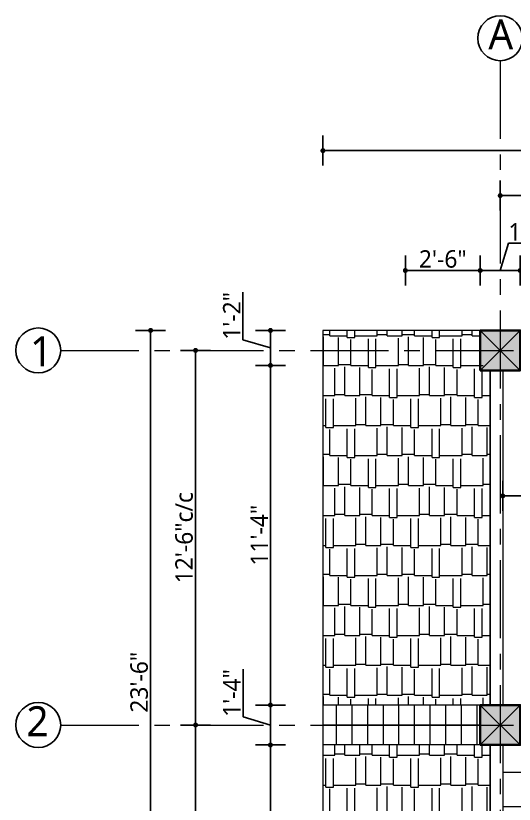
# Model space of a CAD drawing. Header units: inches. Extents: x 17146 to 31738, y -8920 to -2452.
# Drawn here: x 27893.3 to 28092.9, y -5211.2 to -4895.5 of the extents above; entities that cross this region are included whole.
import ezdxf

# ---------------------------------------------------------------- set-up
doc = ezdxf.new("R2010")
doc.units = ezdxf.units.IN
doc.header["$LTSCALE"] = 25
doc.header["$MEASUREMENT"] = 0
doc.header["$PDMODE"] = 3
doc.linetypes.add('CENTER', pattern=[2, 1.25, -0.25, 0.25, -0.25])
doc.layers.get('Defpoints').update_dxf_attribs({"color": 251})
for name, color, linetype, lineweight in [('Center line', 252, 'CENTER', 20), ('Column', 130, 'Continuous', 35), ('Dim-external', 151, 'Continuous', 9), ('Dim-internal', 150, 'Continuous', 9), ('Hatch', 253, 'Continuous', 13), ('sill', 30, 'Continuous', 20), ('Wall-Section', 6, 'Continuous', 35)]:
    doc.layers.add(name, color=color, linetype=linetype, lineweight=lineweight)
doc.layers.add('Text-external', color=7, linetype='Continuous')
doc.styles.add('caption 1in-8ft', font='trebuc.ttf', dxfattribs={"height": 12})
doc.styles.add('int text 1in-8ft', font='trebuc.ttf', dxfattribs={"height": 7})
doc.dimstyles.new('dim 1in-8ft', dxfattribs={"dimtxt": 7, "dimasz": 2, "dimexe": 6, "dimexo": 6, "dimgap": 1, "dimtad": 1, "dimdec": 0, "dimzin": 0, "dimdsep": 46, "dimlunit": 4, "dimtxsty": 'int text 1in-8ft', "dimblk": 'DOT', "dimcen": 4, "dimdle": 6, "dimclrt": 7, "dimadec": 0, "dimazin": 0, "dimtfac": 1, "dimtdec": 0, "dimtofl": 0, "dimtmove": 0, "dimatfit": 3, "dimfxl": 6, "dimfxlon": 1, "dimtolj": 1, "dimtzin": 0, "dimarcsym": 0})
doc.dimstyles.new('dim 1in-8ft c-c', dxfattribs={"dimtxt": 7, "dimasz": 2, "dimexe": 6, "dimexo": 6, "dimgap": 1, "dimtad": 1, "dimdec": 0, "dimzin": 0, "dimdsep": 46, "dimlunit": 4, "dimtxsty": 'int text 1in-8ft', "dimblk": 'DOT', "dimcen": 4, "dimdle": 6, "dimclrt": 7, "dimadec": 0, "dimazin": 0, "dimtfac": 1, "dimtdec": 0, "dimtofl": 0, "dimtmove": 0, "dimatfit": 3, "dimfxl": 6, "dimfxlon": 1, "dimtolj": 1, "dimtzin": 0, "dimarcsym": 0})
pattern_1 = [(0, (21802.997, -5239.595), (25.5, 12), [6, -5, 7, -3, 9, -4]), (0, (21808.997, -5239.095), (25.5, 12), [5, -19, 4, -6]), (0, (21820.997, -5240.345), (25.5, 12), [3, -31]), (90, (21802.997, -5239.595), (-8.5, 12), [11.5, -36.5]), (90, (21808.997, -5239.595), (-8.5, 12), [11.25, -36.75]), (90, (21813.997, -5239.595), (-8.5, 12), [10.5, -37.5]), (90, (21820.997, -5240.345), (-8.5, 12), [11.5, -36.5]), (90, (21823.997, -5240.345), (-8.5, 12), [11.5, -36.5]), (90, (21832.997, -5239.595), (-8.5, 12), [11, -37])]

# ---------------------------------------------------------------- blocks, each defined once
blk = doc.blocks.new('grid')
at = {"layer": 'Center line'}
for p, q in [((1, 115), (1, -388.73)), ((-175, -1), (774, -1)), ((-175, -151), (774, -151))]:
    blk.add_line(p, q, dxfattribs=at)
at = {"layer": 'Text-external'}
for centre in [(1, 124), (-184, -1), (-184, -151)]:
    blk.add_circle(centre, 9, dxfattribs=at)
at = {"layer": 'Text-external', "char_height": 12, "attachment_point": 1, "style": 'caption 1in-8ft'}
for s, insert, width in [('A', (-3.77, 131.52), 130.1671), ('1', (-187.28, 4.63), 5.971), ('2', (-188.77, -143.48), 7.7183)]:
    blk.add_mtext(s, dxfattribs=dict(at, insert=insert, width=width))
blk = doc.blocks.new('_Dot')
at = {"color": 0, "linetype": 'ByBlock', "lineweight": -2}
blk.add_line((-0.5, 0), (-1, 0), dxfattribs=at)
at = {"color": 0, "linetype": 'ByBlock', "const_width": 0.5}
blk.add_lwpolyline([(-0.25, 0, 1), (0.25, 0, 1)], format="xyb", close=True, dxfattribs=at)
blk = doc.blocks.new('*D318')
at = {"layer": 'Defpoints', "color": 0, "transparency": 16777216}
for p in [(28079.29, -4997.48), (28049.29, -5021.48), (28079.29, -5021.48)]:
    blk.add_point(p, dxfattribs=at)
at = {"layer": 'Dim-external', "color": 0, "lineweight": -2, "transparency": 16777216}
for p, q in [((28049.29, -5003.48), (28049.29, -4991.48)), ((28079.29, -5003.48), (28079.29, -4991.48)), ((28051.29, -4997.48), (28077.29, -4997.48))]:
    blk.add_line(p, q, dxfattribs=at)
at = {"layer": 'Dim-external', "color": 0, "lineweight": -2, "transparency": 16777216, "xscale": 2, "yscale": 2, "zscale": 2, "rotation": 180}
blk.add_blockref('_Dot', (28049.29, -4997.48), dxfattribs=at)
at = {"layer": 'Dim-external', "color": 0, "lineweight": -2, "transparency": 16777216, "xscale": 2, "yscale": 2, "zscale": 2}
blk.add_blockref('_Dot', (28079.29, -4997.48), dxfattribs=at)
at = {"layer": 'Dim-external', "color": 7, "transparency": 16777216, "insert": (28064.29, -4992.91), "char_height": 7, "attachment_point": 5, "style": 'int text 1in-8ft'}
blk.add_mtext('\\A1;2\'-6"', dxfattribs=at)
blk = doc.blocks.new('*D319')
at = {"layer": 'Defpoints', "color": 0, "transparency": 16777216}
for p in [(28095.29, -4997.48), (28079.29, -5021.48), (28095.29, -5021.48)]:
    blk.add_point(p, dxfattribs=at)
at = {"layer": 'Dim-external', "color": 0, "lineweight": -2, "transparency": 16777216}
for p, q in [((28087.29, -4997.48), (28090.59, -4986.48)), ((28090.59, -4986.48), (28109.62, -4986.48)), ((28079.29, -5003.48), (28079.29, -4991.48)), ((28095.29, -5003.48), (28095.29, -4991.48)), ((28081.29, -4997.48), (28093.29, -4997.48))]:
    blk.add_line(p, q, dxfattribs=at)
at = {"layer": 'Dim-external', "color": 0, "lineweight": -2, "transparency": 16777216, "xscale": 2, "yscale": 2, "zscale": 2, "rotation": 180}
blk.add_blockref('_Dot', (28079.29, -4997.48), dxfattribs=at)
at = {"layer": 'Dim-external', "color": 0, "lineweight": -2, "transparency": 16777216, "xscale": 2, "yscale": 2, "zscale": 2}
blk.add_blockref('_Dot', (28095.29, -4997.48), dxfattribs=at)
at = {"layer": 'Dim-external', "color": 7, "transparency": 16777216, "insert": (28100.11, -4981.98), "char_height": 7, "attachment_point": 5, "style": 'int text 1in-8ft'}
blk.add_mtext('\\A1;1\'-4"', dxfattribs=at)
blk = doc.blocks.new('*D327')
at = {"layer": 'Defpoints', "color": 0, "transparency": 16777216}
for p in [(28253.29, -4967.48), (28087.29, -5021.48), (28253.29, -5021.48)]:
    blk.add_point(p, dxfattribs=at)
at = {"layer": 'Dim-external', "color": 0, "lineweight": -2, "transparency": 16777216}
for p, q in [((28087.29, -4973.48), (28087.29, -4961.48)), ((28253.29, -4973.48), (28253.29, -4961.48)), ((28089.29, -4967.48), (28251.29, -4967.48))]:
    blk.add_line(p, q, dxfattribs=at)
at = {"layer": 'Dim-external', "color": 0, "lineweight": -2, "transparency": 16777216, "xscale": 2, "yscale": 2, "zscale": 2, "rotation": 180}
blk.add_blockref('_Dot', (28087.29, -4967.48), dxfattribs=at)
at = {"layer": 'Dim-external', "color": 0, "lineweight": -2, "transparency": 16777216, "xscale": 2, "yscale": 2, "zscale": 2}
blk.add_blockref('_Dot', (28253.29, -4967.48), dxfattribs=at)
at = {"layer": 'Dim-external', "color": 7, "transparency": 16777216, "insert": (28170.29, -4962.92), "char_height": 7, "attachment_point": 5, "style": 'int text 1in-8ft'}
blk.add_mtext('\\A1;13\'-10"c/c', dxfattribs=at)
blk = doc.blocks.new('*D330')
at = {"layer": 'Defpoints', "color": 0, "transparency": 16777216}
for p in [(28016.29, -4949.48), (28016.29, -5021.48), (28663.29, -5021.48)]:
    blk.add_point(p, dxfattribs=at)
at = {"layer": 'Dim-external', "color": 0, "lineweight": -2, "transparency": 16777216}
for p, q in [((28016.29, -4955.48), (28016.29, -4943.48)), ((28663.29, -4955.48), (28663.29, -4943.48)), ((28661.29, -4949.48), (28018.29, -4949.48))]:
    blk.add_line(p, q, dxfattribs=at)
at = {"layer": 'Dim-external', "color": 0, "lineweight": -2, "transparency": 16777216, "xscale": 2, "yscale": 2, "zscale": 2, "rotation": 180}
blk.add_blockref('_Dot', (28016.29, -4949.48), dxfattribs=at)
at = {"layer": 'Dim-external', "color": 0, "lineweight": -2, "transparency": 16777216, "xscale": 2, "yscale": 2, "zscale": 2}
blk.add_blockref('_Dot', (28663.29, -4949.48), dxfattribs=at)
at = {"layer": 'Dim-external', "color": 7, "transparency": 16777216, "insert": (28339.79, -4944.92), "char_height": 7, "attachment_point": 5, "style": 'int text 1in-8ft'}
blk.add_mtext('\\A1;53\'-11"', dxfattribs=at)
blk = doc.blocks.new('*D302')
at = {"layer": 'Defpoints', "color": 0, "transparency": 16777216}
for p in [(28049.29, -5021.48), (27995.29, -5035.48), (28049.29, -5035.48)]:
    blk.add_point(p, dxfattribs=at)
at = {"layer": 'Dim-external', "color": 0, "lineweight": -2, "transparency": 16777216}
for p, q in [((27984.28, -5025.18), (27984.28, -5006.14)), ((28001.29, -5021.48), (27989.29, -5021.48)), ((27995.29, -5028.48), (27984.28, -5025.18)), ((27995.29, -5023.48), (27995.29, -5033.48)), ((28001.29, -5035.48), (27989.29, -5035.48))]:
    blk.add_line(p, q, dxfattribs=at)
at = {"layer": 'Dim-external', "color": 0, "lineweight": -2, "transparency": 16777216, "xscale": 2, "yscale": 2, "zscale": 2}
for p, rotation in [((27995.29, -5021.48), 90), ((27995.29, -5035.48), 270)]:
    blk.add_blockref('_Dot', p, dxfattribs=dict(at, rotation=rotation))
at = {"layer": 'Dim-external', "color": 7, "transparency": 16777216, "insert": (27979.77, -5015.66), "char_height": 7, "attachment_point": 5, "rotation": 90, "style": 'int text 1in-8ft'}
blk.add_mtext('\\A1;1\'-2"', dxfattribs=at)
blk = doc.blocks.new('*D303')
at = {"layer": 'Defpoints', "color": 0, "transparency": 16777216}
for p in [(28049.29, -5035.48), (27995.29, -5171.48), (28079.29, -5171.48)]:
    blk.add_point(p, dxfattribs=at)
at = {"layer": 'Dim-external', "color": 0, "lineweight": -2, "transparency": 16777216}
for p, q in [((28001.29, -5035.48), (27989.29, -5035.48)), ((27995.29, -5037.48), (27995.29, -5169.48)), ((28001.29, -5171.48), (27989.29, -5171.48))]:
    blk.add_line(p, q, dxfattribs=at)
at = {"layer": 'Dim-external', "color": 0, "lineweight": -2, "transparency": 16777216, "xscale": 2, "yscale": 2, "zscale": 2}
for p, rotation in [((27995.29, -5035.48), 90), ((27995.29, -5171.48), 270)]:
    blk.add_blockref('_Dot', p, dxfattribs=dict(at, rotation=rotation))
at = {"layer": 'Dim-external', "color": 7, "transparency": 16777216, "insert": (27990.79, -5103.48), "char_height": 7, "attachment_point": 5, "rotation": 90, "style": 'int text 1in-8ft'}
blk.add_mtext('\\A1;11\'-4"', dxfattribs=at)
blk = doc.blocks.new('*D304')
at = {"layer": 'Defpoints', "color": 0, "transparency": 16777216}
for p in [(28247.29, -5171.48), (27995.29, -5187.48), (28079.29, -5187.48)]:
    blk.add_point(p, dxfattribs=at)
at = {"layer": 'Dim-external', "color": 0, "lineweight": -2, "transparency": 16777216}
for p, q in [((27984.29, -5176.18), (27984.29, -5157.15)), ((28001.29, -5171.48), (27989.29, -5171.48)), ((27995.29, -5173.48), (27995.29, -5185.48)), ((27995.29, -5179.48), (27984.29, -5176.18)), ((28001.29, -5187.48), (27989.29, -5187.48))]:
    blk.add_line(p, q, dxfattribs=at)
at = {"layer": 'Dim-external', "color": 0, "lineweight": -2, "transparency": 16777216, "xscale": 2, "yscale": 2, "zscale": 2}
for p, rotation in [((27995.29, -5171.48), 90), ((27995.29, -5187.48), 270)]:
    blk.add_blockref('_Dot', p, dxfattribs=dict(at, rotation=rotation))
at = {"layer": 'Dim-external', "color": 7, "transparency": 16777216, "insert": (27979.79, -5166.66), "char_height": 7, "attachment_point": 5, "rotation": 90, "style": 'int text 1in-8ft'}
blk.add_mtext('\\A1;1\'-4"', dxfattribs=at)
blk = doc.blocks.new('*D305')
at = {"layer": 'Defpoints', "color": 0, "transparency": 16777216}
for p in [(28087.29, -5029.48), (27965.29, -5179.48), (28087.29, -5179.48)]:
    blk.add_point(p, dxfattribs=at)
at = {"layer": 'Dim-external', "color": 0, "lineweight": -2, "transparency": 16777216}
for p, q in [((27971.29, -5029.48), (27959.29, -5029.48)), ((27965.29, -5031.48), (27965.29, -5177.48)), ((27971.29, -5179.48), (27959.29, -5179.48))]:
    blk.add_line(p, q, dxfattribs=at)
at = {"layer": 'Dim-external', "color": 0, "lineweight": -2, "transparency": 16777216, "xscale": 2, "yscale": 2, "zscale": 2}
for p, rotation in [((27965.29, -5029.48), 90), ((27965.29, -5179.48), 270)]:
    blk.add_blockref('_Dot', p, dxfattribs=dict(at, rotation=rotation))
at = {"layer": 'Dim-external', "color": 7, "transparency": 16777216, "insert": (27960.72, -5104.48), "char_height": 7, "attachment_point": 5, "rotation": 90, "style": 'int text 1in-8ft'}
blk.add_mtext('\\A1;12\'-6"c/c', dxfattribs=at)
blk = doc.blocks.new('*D306')
at = {"layer": 'Defpoints', "color": 0, "transparency": 16777216}
for p in [(28087.29, -5179.48), (27965.29, -5300.3), (28087.29, -5300.3)]:
    blk.add_point(p, dxfattribs=at)
at = {"layer": 'Dim-external', "color": 0, "lineweight": -2, "transparency": 16777216}
for p, q in [((27971.29, -5179.48), (27959.29, -5179.48)), ((27965.29, -5181.48), (27965.29, -5298.3)), ((27971.29, -5300.3), (27959.29, -5300.3))]:
    blk.add_line(p, q, dxfattribs=at)
at = {"layer": 'Dim-external', "color": 0, "lineweight": -2, "transparency": 16777216, "xscale": 2, "yscale": 2, "zscale": 2}
for p, rotation in [((27965.29, -5179.48), 90), ((27965.29, -5300.3), 270)]:
    blk.add_blockref('_Dot', p, dxfattribs=dict(at, rotation=rotation))
at = {"layer": 'Dim-external', "color": 7, "transparency": 16777216, "insert": (27960.73, -5239.89), "char_height": 7, "attachment_point": 5, "rotation": 90, "style": 'int text 1in-8ft'}
blk.add_mtext('\\A1;10\'-1"c/c', dxfattribs=at)
blk = doc.blocks.new('*D307')
at = {"layer": 'Defpoints', "color": 0, "transparency": 16777216}
for p in [(28049.29, -5021.48), (27947.29, -5303.22), (28016.29, -5303.22)]:
    blk.add_point(p, dxfattribs=at)
at = {"layer": 'Dim-external', "color": 0, "lineweight": -2, "transparency": 16777216}
for p, q in [((27953.29, -5021.48), (27941.29, -5021.48)), ((27947.29, -5023.48), (27947.29, -5301.22)), ((27953.29, -5303.22), (27941.29, -5303.22))]:
    blk.add_line(p, q, dxfattribs=at)
at = {"layer": 'Dim-external', "color": 0, "lineweight": -2, "transparency": 16777216, "xscale": 2, "yscale": 2, "zscale": 2}
for p, rotation in [((27947.29, -5021.48), 90), ((27947.29, -5303.22), 270)]:
    blk.add_blockref('_Dot', p, dxfattribs=dict(at, rotation=rotation))
at = {"layer": 'Dim-external', "color": 7, "transparency": 16777216, "insert": (27942.72, -5162.35), "char_height": 7, "attachment_point": 5, "rotation": 90, "style": 'int text 1in-8ft'}
blk.add_mtext('\\A1;23\'-6"', dxfattribs=at)
blk = doc.blocks.new('*D375')
at = {"layer": 'Defpoints', "color": 0, "transparency": 16777216}
for p in [(28079.29, -5187.48), (27995.29, -5303.22), (28016.29, -5303.22)]:
    blk.add_point(p, dxfattribs=at)
at = {"layer": 'Dim-external', "color": 0, "lineweight": -2, "transparency": 16777216}
for p, q in [((28001.29, -5187.48), (27989.29, -5187.48)), ((27995.29, -5189.48), (27995.29, -5301.22)), ((28001.29, -5303.22), (27989.29, -5303.22))]:
    blk.add_line(p, q, dxfattribs=at)
at = {"layer": 'Dim-external', "color": 0, "lineweight": -2, "transparency": 16777216, "xscale": 2, "yscale": 2, "zscale": 2}
for p, rotation in [((27995.29, -5187.48), 90), ((27995.29, -5303.22), 270)]:
    blk.add_blockref('_Dot', p, dxfattribs=dict(at, rotation=rotation))
at = {"layer": 'Dim-external', "color": 7, "transparency": 16777216, "insert": (27990.72, -5245.35), "char_height": 7, "attachment_point": 5, "rotation": 90, "style": 'int text 1in-8ft'}
blk.add_mtext('\\A1;9\'-8"', dxfattribs=at)
blk = doc.blocks.new('*D464')
at = {"layer": 'Defpoints', "color": 0, "transparency": 16777216}
for p in [(28088.29, -5035.48), (28187.29, -5035.48), (28187.29, -5087.73)]:
    blk.add_point(p, dxfattribs=at)
at = {"layer": 'Dim-internal', "color": 0, "lineweight": -2, "transparency": 16777216}
for p, q in [((28088.29, -5081.73), (28088.29, -5093.73)), ((28187.29, -5081.73), (28187.29, -5093.73)), ((28090.29, -5087.73), (28185.29, -5087.73))]:
    blk.add_line(p, q, dxfattribs=at)
at = {"layer": 'Dim-internal', "color": 0, "lineweight": -2, "transparency": 16777216, "xscale": 2, "yscale": 2, "zscale": 2, "rotation": 180}
blk.add_blockref('_Dot', (28088.29, -5087.73), dxfattribs=at)
at = {"layer": 'Dim-internal', "color": 0, "lineweight": -2, "transparency": 16777216, "xscale": 2, "yscale": 2, "zscale": 2}
blk.add_blockref('_Dot', (28187.29, -5087.73), dxfattribs=at)
at = {"layer": 'Dim-internal', "color": 7, "transparency": 16777216, "insert": (28137.79, -5083.17), "char_height": 7, "attachment_point": 5, "style": 'int text 1in-8ft'}
blk.add_mtext('\\A1;8\'-3"', dxfattribs=at)
blk = doc.blocks.new('col')
at = {"layer": 'Hatch'}
h = blk.add_hatch(color=256, dxfattribs=at)
h.dxf.hatch_style = 1
h.paths.add_polyline_path([(-8, -8), (8, -8), (8, 8), (-8, 8)])
at = {"layer": 'Column'}
blk.add_lwpolyline([(-8, -8), (8, -8), (8, 8), (-8, 8)], close=True, dxfattribs=at)
at = {"layer": 'Dim-external'}
for p, q in [((-8, 8), (8, -8)), ((8, 8), (-8, -8))]:
    blk.add_line(p, q, dxfattribs=at)
blk = doc.blocks.new('TFG')
at = {"layer": 'Dim-external'}
for p in [(0, 0), (166, 0), (339, 0), (505, 0), (0, -150), (166, -150), (339, -150), (505, -150)]:
    blk.add_blockref('col', p, dxfattribs=at)

msp = doc.modelspace()

# ---------------------------------------------------------------- hatches: boundary and pattern name
at = {"layer": 'Hatch', "true_color": 0x8d491c}
h = msp.add_hatch(dxfattribs=at)
h.set_pattern_fill('AR-RSHKE', color=34)
h.set_pattern_definition(pattern_1)
h.paths.add_polyline_path([(28079.29, -5021.48), (28016.29, -5021.48), (28016.29, -5171.48), (28079.29, -5171.48), (28083.29, -5171.48), (28083.29, -5035.48), (28079.29, -5035.48)])
at = {"layer": 'Hatch'}
h = msp.add_hatch(dxfattribs=at)
h.set_pattern_fill('ANGLE', color=256, scale=50)
h.set_pattern_definition([(0, (20895.354, -5239.595), (0, 13.75), [10, -3.75]), (90, (20895.354, -5239.595), (-13.75, 8e-16), [10, -3.75])])
edge = h.paths.add_edge_path()
edge.add_line((28308.29, -5233.48), (28308.29, -5290.85))
edge.add_line((28308.29, -5290.85), (28256.29, -5290.85))
edge.add_line((28256.29, -5290.85), (28256.29, -5305.69))
edge.add_line((28256.29, -5305.69), (28245.29, -5305.69))
edge.add_line((28245.29, -5305.69), (28245.29, -5316.67))
edge.add_line((28245.29, -5316.67), (28088.29, -5304.01))
edge.add_line((28088.29, -5304.01), (28088.29, -5185.48))
edge.add_line((28088.29, -5185.48), (28187.29, -5185.48))
edge.add_line((28187.29, -5185.48), (28600.29, -5185.48))
edge.add_line((28600.29, -5185.48), (28600.29, -5035.48))
edge.add_line((28600.29, -5035.48), (28600.29, -5026.48))
edge.add_line((28600.29, -5026.48), (28649.29, -5026.48))
edge.add_line((28649.29, -5026.48), (28649.29, -5035.48))
edge.add_line((28649.29, -5035.48), (28654.29, -5035.48))
edge.add_line((28654.29, -5035.48), (28654.29, -5197.48))
edge.add_arc((28624.29, -5197.48), 30, -90, 0, ccw=False)
edge.add_line((28624.29, -5227.48), (28595.29, -5227.48))
edge.add_line((28595.29, -5227.48), (28595.29, -5256.68))
edge.add_line((28595.29, -5256.68), (28544.29, -5256.68))
edge.add_line((28544.29, -5256.68), (28544.29, -5293.64))
edge.add_line((28544.29, -5293.64), (28479.92, -5288.44))
edge.add_line((28479.92, -5288.44), (28476.14, -5335.29))
edge.add_line((28476.14, -5335.29), (28427.29, -5331.35))
edge.add_line((28427.29, -5331.35), (28427.29, -5233.48))
edge.add_line((28427.29, -5233.48), (28308.29, -5233.48))
h = msp.add_hatch(dxfattribs=at)
h.set_pattern_fill('ANSI31', color=32, scale=50, angle=45)
h.set_pattern_definition([(90, (21802.997, -5239.595), (-6.25, 0), [])])
h.paths.add_polyline_path([(28079.29, -5178.48), (28016.29, -5178.48), (28016.29, -5187.48), (28079.29, -5187.48)])
h.paths.add_polyline_path([(28079.29, -5171.48), (28016.29, -5171.48), (28016.29, -5178.48), (28079.29, -5178.48)])
at = {"layer": 'Hatch', "true_color": 0x8d491c}
h = msp.add_hatch(dxfattribs=at)
h.set_pattern_fill('AR-RSHKE', color=34)
h.set_pattern_definition(pattern_1)
h.paths.add_polyline_path([(28016.29, -5187.48), (28016.29, -5303.22), (28083.29, -5308.62), (28083.29, -5187.48)])

# ---------------------------------------------------------------- linework, layer by layer
at = {"layer": 'sill'}
for p, q in [((28016.29, -5021.48), (28016.29, -5303.22)), ((28083.29, -5037.48), (28083.29, -5171.48)), ((28088.29, -5037.48), (28088.29, -5171.48)), ((28079.29, -5171.48), (28016.29, -5171.48)), ((28079.29, -5179.48), (28016.29, -5179.48)), ((28079.29, -5187.48), (28016.29, -5187.48)), ((28083.29, -5187.48), (28083.29, -5308.62)), ((28088.29, -5187.48), (28088.29, -5309.02))]:
    msp.add_line(p, q, dxfattribs=at)
for points in [[(28079.29, -5021.48), (28016.29, -5021.48), (28016.29, -5021.48), (28016.29, -5021.48)], [(28079.29, -5021.48), (28016.29, -5021.48), (28016.29, -5179.48), (28079.29, -5179.48), (28079.29, -5171.48), (28083.29, -5171.48), (28083.29, -5037.48)], [(28079.29, -5035.48), (28079.29, -5021.48)], [(28016.29, -5185.48), (28016.29, -5303.22), (28083.29, -5308.62), (28083.29, -5187.48), (28016.29, -5187.48)]]:
    msp.add_lwpolyline(points, dxfattribs=at)

# ---------------------------------------------------------------- block references
at = {"layer": 'Column'}
msp.add_blockref('grid', (28086.29, -5028.48), dxfattribs=at)
at = {"layer": 'Wall-Section'}
msp.add_blockref('TFG', (28087.29, -5029.48), dxfattribs=at)

# ---------------------------------------------------------------- dimensions: what is measured, and where the dimension line sits
at = {"layer": 'Dim-external'}
for base, p1, p2, picture, middle in [((28016.29, -4949.48), (28663.29, -5021.48), (28016.29, -5021.48), '*D330', (28339.79, -4944.92)), ((28079.29, -4997.48), (28049.29, -5021.48), (28079.29, -5021.48), '*D318', (28064.29, -4992.91))]:
    dim = msp.add_linear_dim(base=base, p1=p1, p2=p2, dimstyle='dim 1in-8ft', dxfattribs=at)
    dim.commit()
    dim.dimension.update_dxf_attribs({"geometry": picture, "text_midpoint": middle})
for base, p1, p2, dimstyle, override, picture, middle in [((28253.29, -4967.48), (28087.29, -5021.48), (28253.29, -5021.48), 'dim 1in-8ft c-c', {"dimpost": 'c/c'}, '*D327', (28170.29, -4962.92)), ((28095.29, -4997.48), (28079.29, -5021.48), (28095.29, -5021.48), 'dim 1in-8ft', {"dimtmove": 1}, '*D319', (28091.59, -4981.98))]:
    dim = msp.add_linear_dim(base=base, p1=p1, p2=p2, dimstyle=dimstyle, override=override, dxfattribs=at)
    dim.commit()
    dim.dimension.update_dxf_attribs({"geometry": picture, "text_midpoint": middle})
for base, p1, p2, dimstyle, override, picture, middle in [((27995.29, -5035.48), (28049.29, -5021.48), (28049.29, -5035.48), 'dim 1in-8ft', {"dimtmove": 1}, '*D302', (27979.77, -5024.18)), ((27965.29, -5179.48), (28087.29, -5029.48), (28087.29, -5179.48), 'dim 1in-8ft c-c', {"dimpost": 'c/c'}, '*D305', (27960.72, -5104.48)), ((27995.29, -5171.48), (28049.29, -5035.48), (28079.29, -5171.48), 'dim 1in-8ft', {"dimtmove": 1}, '*D303', (27990.79, -5103.48)), ((27995.29, -5187.48), (28247.29, -5171.48), (28079.29, -5187.48), 'dim 1in-8ft', {"dimtmove": 1}, '*D304', (27979.79, -5175.18)), ((27965.29, -5300.3), (28087.29, -5179.48), (28087.29, -5300.3), 'dim 1in-8ft c-c', {"dimpost": 'c/c'}, '*D306', (27960.73, -5239.89)), ((27995.29, -5303.22), (28079.29, -5187.48), (28016.29, -5303.22), 'dim 1in-8ft', {"dimtmove": 1}, '*D375', (27990.72, -5245.35))]:
    dim = msp.add_linear_dim(base=base, p1=p1, p2=p2, angle=90, dimstyle=dimstyle, override=override, dxfattribs=at)
    dim.commit()
    dim.dimension.update_dxf_attribs({"geometry": picture, "text_midpoint": middle})
dim = msp.add_linear_dim(base=(27947.29, -5303.22), p1=(28049.29, -5021.48), p2=(28016.29, -5303.22), angle=90, dimstyle='dim 1in-8ft', dxfattribs=at)
dim.commit()
dim.dimension.update_dxf_attribs({"geometry": '*D307', "text_midpoint": (27942.72, -5162.35)})
at = {"layer": 'Dim-internal'}
dim = msp.add_linear_dim(base=(28187.29, -5087.73), p1=(28088.29, -5035.48), p2=(28187.29, -5035.48), dimstyle='dim 1in-8ft', dxfattribs=at)
dim.commit()
dim.dimension.update_dxf_attribs({"geometry": '*D464', "text_midpoint": (28137.79, -5083.17)})

doc.saveas('drawing.dxf')
